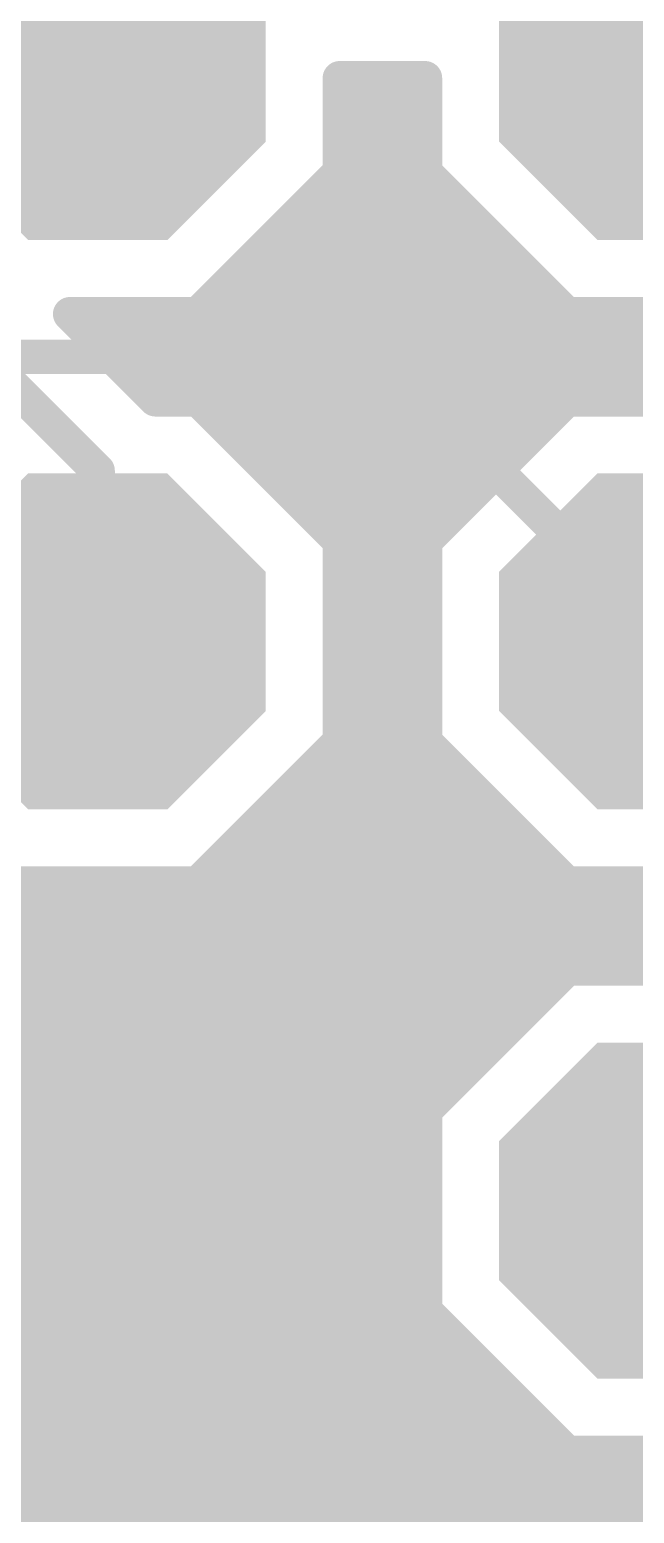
# Model space of a CAD drawing. Extents: x -0.2 to 60.5, y -0.2 to 25.7.
# Drawn here: x 10.11 to 12.81, y 8.81 to 15.43 of the extents above; entities that cross this region are included whole.
import ezdxf

# ---------------------------------------------------------------- set-up
doc = ezdxf.new("R2010")
doc.units = 0
for name, color, linetype in [('1', 22, 'CONTINUOUS'), ('16', 175, 'CONTINUOUS'), ('17', 82, 'CONTINUOUS')]:
    doc.layers.add(name, color=color, linetype=linetype)

# ---------------------------------------------------------------- blocks, each defined once
blk = doc.blocks.new('OCTAGONP')
at = {"const_width": 0.5}
blk.add_lwpolyline([(-0.25, -0.1036), (-0.25, 0.1036), (-0.1036, 0.25), (0.1036, 0.25), (0.25, 0.1036), (0.25, -0.1036), (0.1036, -0.25), (-0.1036, -0.25), (-0.25, -0.1036), (-0.25, 0.1036)], dxfattribs=at)

msp = doc.modelspace()

# ---------------------------------------------------------------- linework, layer by layer
at = {"layer": '1'}
for points, const_width in [([(12.954, 17.78), (12.954, 15.24)], 1.4224), ([(8.636, 15.24), (10.414, 13.462)], 0.1524), ([(11.4935, 14.7929), (11.4935, 15.2123)], 0.1524), ([(11.4935, 15.2123), (11.8745, 15.2123)], 0.1524), ([(11.8745, 15.2123), (11.8745, 14.7929)], 0.1524), ([(11.4935, 15.0876), (11.8745, 15.0876)], 0.1524), ([(11.4935, 14.9352), (11.8745, 14.9352)], 0.1524), ([(10.8611, 14.1605), (11.4935, 14.7929)], 0.1524), ([(11.4834, 14.7828), (11.8846, 14.7828)], 0.1524), ([(11.8745, 14.7929), (12.5069, 14.1605)], 0.1524), ([(11.331, 14.6304), (12.037, 14.6304)], 0.1524), ([(11.1786, 14.478), (12.1894, 14.478)], 0.1524), ([(11.0262, 14.3256), (12.3418, 14.3256)], 0.1524), ([(10.6712, 13.7795), (10.2902, 14.1605)], 0.1524), ([(10.2902, 14.1605), (10.8611, 14.1605)], 0.1524), ([(10.8738, 14.1732), (12.4942, 14.1732)], 0.1524), ([(12.5069, 14.1605), (13.4011, 14.1605)], 0.1524), ([(10.4299, 14.0208), (16.256, 14.0208)], 0.1524), ([(10.5823, 13.8684), (16.256, 13.8684)], 0.1524), ([(10.8611, 13.7795), (10.6712, 13.7795)], 0.1524), ([(11.4935, 13.1471), (10.8611, 13.7795)], 0.1524), ([(12.5069, 13.7795), (11.8745, 13.1471)], 0.1524), ([(13.4011, 13.7795), (12.5069, 13.7795)], 0.1524), ([(10.9246, 13.716), (12.4434, 13.716)], 0.1524), ([(11.077, 13.5636), (12.291, 13.5636)], 0.1524), ([(10.414, 12.7), (10.414, 13.462)], 0.1524), ([(11.2294, 13.4112), (12.1386, 13.4112)], 0.1524), ([(11.3818, 13.2588), (11.9862, 13.2588)], 0.1524), ([(11.4935, 12.2529), (11.4935, 13.1471)], 0.1524), ([(11.4935, 13.1064), (11.8745, 13.1064)], 0.1524), ([(11.8745, 13.1471), (11.8745, 12.2529)], 0.1524), ([(11.4935, 12.954), (11.8745, 12.954)], 0.1524), ([(11.4935, 12.8016), (11.8745, 12.8016)], 0.1524), ([(11.4935, 12.6492), (11.8745, 12.6492)], 0.1524), ([(11.4935, 12.4968), (11.8745, 12.4968)], 0.1524), ([(11.4935, 12.3444), (11.8745, 12.3444)], 0.1524), ([(10.8611, 11.6205), (11.4935, 12.2529)], 0.1524), ([(11.8745, 12.2529), (12.5069, 11.6205)], 0.1524), ([(11.4326, 12.192), (11.9354, 12.192)], 0.1524), ([(11.2802, 12.0396), (12.0878, 12.0396)], 0.1524), ([(11.1278, 11.8872), (12.2402, 11.8872)], 0.1524), ([(10.9754, 11.7348), (12.3926, 11.7348)], 0.1524), ([(9.3564, 11.5824), (15.5929, 11.5824)], 0.1524), ([(9.9669, 11.6205), (10.8611, 11.6205)], 0.1524), ([(12.5069, 11.6205), (13.4011, 11.6205)], 0.1524), ([(9.3599, 11.43), (15.5936, 11.43)], 0.1524), ([(9.3564, 11.2776), (15.5936, 11.2776)], 0.1524), ([(10.3378, 11.2395), (9.9669, 11.2395)], 0.1524), ([(10.3378, 10.2362), (10.3378, 11.2395)], 0.1524), ([(10.4902, 11.2395), (10.4902, 10.2362)], 0.1524), ([(10.8611, 11.2395), (10.4902, 11.2395)], 0.1524), ([(11.4935, 10.6071), (10.8611, 11.2395)], 0.1524), ([(12.5069, 11.2395), (11.8745, 10.6071)], 0.1524), ([(13.4011, 11.2395), (12.5069, 11.2395)], 0.1524), ([(10.3378, 11.1252), (10.4902, 11.1252)], 0.1524), ([(10.9754, 11.1252), (12.3926, 11.1252)], 0.1524), ([(10.3378, 10.9728), (10.4902, 10.9728)], 0.1524), ([(11.1278, 10.9728), (12.2402, 10.9728)], 0.1524), ([(10.3378, 10.8204), (10.4902, 10.8204)], 0.1524), ([(11.2802, 10.8204), (12.0878, 10.8204)], 0.1524), ([(10.3378, 10.668), (10.4902, 10.668)], 0.1524), ([(11.4326, 10.668), (11.9354, 10.668)], 0.1524), ([(11.4935, 10.2362), (11.4935, 10.6071)], 0.1524), ([(11.8745, 10.6071), (11.8745, 9.7129)], 0.1524), ([(10.3378, 10.5156), (10.4902, 10.5156)], 0.1524), ([(11.4935, 10.5156), (11.8745, 10.5156)], 0.1524), ([(10.3378, 10.3632), (10.4902, 10.3632)], 0.1524), ([(11.4935, 10.3632), (11.8745, 10.3632)], 0.1524), ([(8.5775, 10.2108), (10.3378, 10.2108)], 0.1524), ([(9.3345, 10.2362), (10.3378, 10.2362)], 0.1524), ([(10.4902, 10.2362), (10.3378, 10.2362)], 0.1524), ([(10.3378, 10.2362), (10.3378, 10.0838)], 0.1524), ([(10.4902, 10.0838), (10.4902, 10.2362)], 0.1524), ([(10.4902, 10.2362), (11.4935, 10.2362)], 0.1524), ([(10.4902, 10.2108), (11.8745, 10.2108)], 0.1524), ([(10.3378, 10.0838), (9.3345, 10.0838)], 0.1524), ([(10.3378, 9.0805), (10.3378, 10.0838)], 0.1524), ([(10.3378, 10.0838), (10.4902, 10.0838)], 0.1524), ([(10.3378, 10.0584), (10.4902, 10.0584)], 0.1524), ([(10.4902, 10.0838), (10.4902, 9.0805)], 0.1524), ([(11.4935, 10.0838), (10.4902, 10.0838)], 0.1524), ([(11.4935, 9.7129), (11.4935, 10.0838)], 0.1524), ([(11.4935, 10.0584), (11.8745, 10.0584)], 0.1524), ([(10.3378, 9.906), (10.4902, 9.906)], 0.1524), ([(11.4935, 9.906), (11.8745, 9.906)], 0.1524), ([(10.3378, 9.7536), (10.4902, 9.7536)], 0.1524), ([(11.4935, 9.7536), (11.8745, 9.7536)], 0.1524), ([(10.8611, 9.0805), (11.4935, 9.7129)], 0.1524), ([(11.8745, 9.7129), (12.5069, 9.0805)], 0.1524), ([(10.3378, 9.6012), (10.4902, 9.6012)], 0.1524), ([(11.3818, 9.6012), (11.9862, 9.6012)], 0.1524), ([(10.3378, 9.4488), (10.4902, 9.4488)], 0.1524), ([(11.2294, 9.4488), (12.1386, 9.4488)], 0.1524), ([(10.3378, 9.2964), (10.4902, 9.2964)], 0.1524), ([(11.077, 9.2964), (12.291, 9.2964)], 0.1524), ([(10.3378, 9.144), (10.4902, 9.144)], 0.1524), ([(10.9246, 9.144), (12.4434, 9.144)], 0.1524), ([(9.9669, 9.0805), (10.3378, 9.0805)], 0.1524), ([(10.4902, 9.0805), (10.8611, 9.0805)], 0.1524), ([(12.5069, 9.0805), (13.4011, 9.0805)], 0.1524), ([(9.1694, 8.9916), (15.6837, 8.9916)], 0.1524), ([(9.1694, 8.8392), (15.6892, 8.8392)], 0.1524)]:
    msp.add_lwpolyline(points, dxfattribs=dict(at, const_width=const_width))
for points, const_width in [([(12.5984, 15.24, 1), (13.3096, 15.24)], 0.7112), ([(11.5316, 15.2123, 1), (11.4554, 15.2123)], 0.0762), ([(11.4935, 15.2504, 1), (11.4935, 15.1742)], 0.0762), ([(11.9126, 15.2123, 1), (11.8364, 15.2123)], 0.0762), ([(11.8745, 15.1742, 1), (11.8745, 15.2504)], 0.0762), ([(11.4935, 15.1257, 1), (11.4935, 15.0495)], 0.0762), ([(11.8745, 15.0495, 1), (11.8745, 15.1257)], 0.0762), ([(11.4935, 14.9733, 1), (11.4935, 14.8971)], 0.0762), ([(11.8745, 14.8971, 1), (11.8745, 14.9733)], 0.0762), ([(11.4834, 14.8209, 1), (11.4834, 14.7447)], 0.0762), ([(11.4554, 14.7929, 1), (11.5316, 14.7929)], 0.0762), ([(11.5204, 14.7659, 1), (11.4666, 14.8198)], 0.0762), ([(11.9014, 14.8198, 1), (11.8476, 14.7659)], 0.0762), ([(11.8364, 14.7929, 1), (11.9126, 14.7929)], 0.0762), ([(11.8846, 14.7447, 1), (11.8846, 14.8209)], 0.0762), ([(11.331, 14.6685, 1), (11.331, 14.5923)], 0.0762), ([(12.037, 14.5923, 1), (12.037, 14.6685)], 0.0762), ([(11.1786, 14.5161, 1), (11.1786, 14.4399)], 0.0762), ([(12.1894, 14.4399, 1), (12.1894, 14.5161)], 0.0762), ([(11.0262, 14.3637, 1), (11.0262, 14.2875)], 0.0762), ([(12.3418, 14.2875, 1), (12.3418, 14.3637)], 0.0762), ([(10.2902, 14.1986, 1), (10.2902, 14.1224)], 0.0762), ([(10.3172, 14.1874, 1), (10.2633, 14.1336)], 0.0762), ([(10.8738, 14.2113, 1), (10.8738, 14.1351)], 0.0762), ([(10.8611, 14.1224, 1), (10.8611, 14.1986)], 0.0762), ([(12.5069, 14.1986, 1), (12.5069, 14.1224)], 0.0762), ([(12.4942, 14.1351, 1), (12.4942, 14.2113)], 0.0762), ([(10.8342, 14.1874, 1), (10.8881, 14.1336)], 0.0762), ([(12.4799, 14.1336, 1), (12.5338, 14.1874)], 0.0762), ([(10.4299, 14.0589, 1), (10.4299, 13.9827)], 0.0762), ([(10.5823, 13.9065, 1), (10.5823, 13.8303)], 0.0762), ([(10.6712, 13.8176, 1), (10.6712, 13.7414)], 0.0762), ([(10.6443, 13.7526, 1), (10.6982, 13.8064)], 0.0762), ([(10.8881, 13.8064, 1), (10.8342, 13.7526)], 0.0762), ([(10.8611, 13.7414, 1), (10.8611, 13.8176)], 0.0762), ([(12.5069, 13.8176, 1), (12.5069, 13.7414)], 0.0762), ([(12.5338, 13.7526, 1), (12.4799, 13.8064)], 0.0762), ([(10.9246, 13.7541, 1), (10.9246, 13.6779)], 0.0762), ([(12.4434, 13.6779, 1), (12.4434, 13.7541)], 0.0762), ([(11.077, 13.6017, 1), (11.077, 13.5255)], 0.0762), ([(12.291, 13.5255, 1), (12.291, 13.6017)], 0.0762), ([(10.4521, 13.462, 1), (10.3759, 13.462)], 0.0762), ([(10.3871, 13.4351, 1), (10.4409, 13.4889)], 0.0762), ([(11.2294, 13.4493, 1), (11.2294, 13.3731)], 0.0762), ([(12.1386, 13.3731, 1), (12.1386, 13.4493)], 0.0762), ([(11.3818, 13.2969, 1), (11.3818, 13.2207)], 0.0762), ([(11.9862, 13.2207, 1), (11.9862, 13.2969)], 0.0762), ([(11.5316, 13.1471, 1), (11.4554, 13.1471)], 0.0762), ([(11.4935, 13.1445, 1), (11.4935, 13.0683)], 0.0762), ([(11.4666, 13.1202, 1), (11.5204, 13.1741)], 0.0762), ([(11.9126, 13.1471, 1), (11.8364, 13.1471)], 0.0762), ([(11.8476, 13.1741, 1), (11.9014, 13.1202)], 0.0762), ([(11.8745, 13.0683, 1), (11.8745, 13.1445)], 0.0762), ([(11.4935, 12.9921, 1), (11.4935, 12.9159)], 0.0762), ([(11.8745, 12.9159, 1), (11.8745, 12.9921)], 0.0762), ([(11.4935, 12.8397, 1), (11.4935, 12.7635)], 0.0762), ([(11.8745, 12.7635, 1), (11.8745, 12.8397)], 0.0762), ([(10.3759, 12.7, 1), (10.4521, 12.7)], 0.0762), ([(11.4935, 12.6873, 1), (11.4935, 12.6111)], 0.0762), ([(11.8745, 12.6111, 1), (11.8745, 12.6873)], 0.0762), ([(11.4935, 12.5349, 1), (11.4935, 12.4587)], 0.0762), ([(11.8745, 12.4587, 1), (11.8745, 12.5349)], 0.0762), ([(11.4935, 12.3825, 1), (11.4935, 12.3063)], 0.0762), ([(11.8745, 12.3063, 1), (11.8745, 12.3825)], 0.0762), ([(11.5204, 12.2259, 1), (11.4666, 12.2798)], 0.0762), ([(11.9014, 12.2798, 1), (11.8476, 12.2259)], 0.0762), ([(11.4326, 12.2301, 1), (11.4326, 12.1539)], 0.0762), ([(11.4554, 12.2529, 1), (11.5316, 12.2529)], 0.0762), ([(11.8364, 12.2529, 1), (11.9126, 12.2529)], 0.0762), ([(11.9354, 12.1539, 1), (11.9354, 12.2301)], 0.0762), ([(11.2802, 12.0777, 1), (11.2802, 12.0015)], 0.0762), ([(12.0878, 12.0015, 1), (12.0878, 12.0777)], 0.0762), ([(11.1278, 11.9253, 1), (11.1278, 11.8491)], 0.0762), ([(12.2402, 11.8491, 1), (12.2402, 11.9253)], 0.0762), ([(10.9754, 11.7729, 1), (10.9754, 11.6967)], 0.0762), ([(12.3926, 11.6967, 1), (12.3926, 11.7729)], 0.0762), ([(10.8342, 11.6474, 1), (10.8881, 11.5936)], 0.0762), ([(10.8611, 11.5824, 1), (10.8611, 11.6586)], 0.0762), ([(12.5069, 11.6586, 1), (12.5069, 11.5824)], 0.0762), ([(12.4799, 11.5936, 1), (12.5338, 11.6474)], 0.0762), ([(10.3759, 11.2395, 1), (10.2997, 11.2395)], 0.0762), ([(10.3378, 11.2014, 1), (10.3378, 11.2776)], 0.0762), ([(10.5283, 11.2395, 1), (10.4521, 11.2395)], 0.0762), ([(10.4902, 11.2776, 1), (10.4902, 11.2014)], 0.0762), ([(10.8881, 11.2664, 1), (10.8342, 11.2126)], 0.0762), ([(10.8611, 11.2014, 1), (10.8611, 11.2776)], 0.0762), ([(12.5069, 11.2776, 1), (12.5069, 11.2014)], 0.0762), ([(12.5338, 11.2126, 1), (12.4799, 11.2664)], 0.0762), ([(10.3378, 11.1633, 1), (10.3378, 11.0871)], 0.0762), ([(10.4902, 11.0871, 1), (10.4902, 11.1633)], 0.0762), ([(10.9754, 11.1633, 1), (10.9754, 11.0871)], 0.0762), ([(12.3926, 11.0871, 1), (12.3926, 11.1633)], 0.0762), ([(10.3378, 11.0109, 1), (10.3378, 10.9347)], 0.0762), ([(10.4902, 10.9347, 1), (10.4902, 11.0109)], 0.0762), ([(11.1278, 11.0109, 1), (11.1278, 10.9347)], 0.0762), ([(12.2402, 10.9347, 1), (12.2402, 11.0109)], 0.0762), ([(10.3378, 10.8585, 1), (10.3378, 10.7823)], 0.0762), ([(10.4902, 10.7823, 1), (10.4902, 10.8585)], 0.0762), ([(11.2802, 10.8585, 1), (11.2802, 10.7823)], 0.0762), ([(12.0878, 10.7823, 1), (12.0878, 10.8585)], 0.0762), ([(10.3378, 10.7061, 1), (10.3378, 10.6299)], 0.0762), ([(10.4902, 10.6299, 1), (10.4902, 10.7061)], 0.0762), ([(11.4326, 10.7061, 1), (11.4326, 10.6299)], 0.0762), ([(11.9354, 10.6299, 1), (11.9354, 10.7061)], 0.0762), ([(11.5316, 10.6071, 1), (11.4554, 10.6071)], 0.0762), ([(11.4666, 10.5802, 1), (11.5204, 10.6341)], 0.0762), ([(11.9126, 10.6071, 1), (11.8364, 10.6071)], 0.0762), ([(11.8476, 10.6341, 1), (11.9014, 10.5802)], 0.0762), ([(10.3378, 10.5537, 1), (10.3378, 10.4775)], 0.0762), ([(10.4902, 10.4775, 1), (10.4902, 10.5537)], 0.0762), ([(11.4935, 10.5537, 1), (11.4935, 10.4775)], 0.0762), ([(11.8745, 10.4775, 1), (11.8745, 10.5537)], 0.0762), ([(10.3378, 10.4013, 1), (10.3378, 10.3251)], 0.0762), ([(10.4902, 10.3251, 1), (10.4902, 10.4013)], 0.0762), ([(11.4935, 10.4013, 1), (11.4935, 10.3251)], 0.0762), ([(11.8745, 10.3251, 1), (11.8745, 10.4013)], 0.0762), ([(10.3378, 10.2743, 1), (10.3378, 10.1981)], 0.0762), ([(10.3759, 10.2362, 1), (10.2997, 10.2362)], 0.0762), ([(10.2997, 10.2362, 1), (10.3759, 10.2362)], 0.0762), ([(10.3378, 10.1981, 1), (10.3378, 10.2743)], 0.0762), ([(10.3378, 10.1727, 1), (10.3378, 10.2489)], 0.0762), ([(10.5283, 10.2362, 1), (10.4521, 10.2362)], 0.0762), ([(10.4902, 10.2743, 1), (10.4902, 10.1981)], 0.0762), ([(10.4902, 10.2489, 1), (10.4902, 10.1727)], 0.0762), ([(10.4521, 10.2362, 1), (10.5283, 10.2362)], 0.0762), ([(10.4902, 10.1981, 1), (10.4902, 10.2743)], 0.0762), ([(11.4554, 10.2362, 1), (11.5316, 10.2362)], 0.0762), ([(11.4935, 10.1981, 1), (11.4935, 10.2743)], 0.0762), ([(11.8745, 10.1727, 1), (11.8745, 10.2489)], 0.0762), ([(10.3759, 10.0838, 1), (10.2997, 10.0838)], 0.0762), ([(10.3378, 10.1219, 1), (10.3378, 10.0457)], 0.0762), ([(10.3378, 10.0965, 1), (10.3378, 10.0203)], 0.0762), ([(10.3378, 10.0457, 1), (10.3378, 10.1219)], 0.0762), ([(10.5283, 10.0838, 1), (10.4521, 10.0838)], 0.0762), ([(10.4902, 10.1219, 1), (10.4902, 10.0457)], 0.0762), ([(10.4902, 10.0457, 1), (10.4902, 10.1219)], 0.0762), ([(10.4902, 10.0203, 1), (10.4902, 10.0965)], 0.0762), ([(11.5316, 10.0838, 1), (11.4554, 10.0838)], 0.0762), ([(11.4935, 10.0965, 1), (11.4935, 10.0203)], 0.0762), ([(11.4935, 10.0457, 1), (11.4935, 10.1219)], 0.0762), ([(11.8745, 10.0203, 1), (11.8745, 10.0965)], 0.0762), ([(10.2997, 10.0838, 1), (10.3759, 10.0838)], 0.0762), ([(10.4521, 10.0838, 1), (10.5283, 10.0838)], 0.0762), ([(10.3378, 9.9441, 1), (10.3378, 9.8679)], 0.0762), ([(10.4902, 9.8679, 1), (10.4902, 9.9441)], 0.0762), ([(11.4935, 9.9441, 1), (11.4935, 9.8679)], 0.0762), ([(11.8745, 9.8679, 1), (11.8745, 9.9441)], 0.0762), ([(10.3378, 9.7917, 1), (10.3378, 9.7155)], 0.0762), ([(10.4902, 9.7155, 1), (10.4902, 9.7917)], 0.0762), ([(11.4935, 9.7917, 1), (11.4935, 9.7155)], 0.0762), ([(11.8745, 9.7155, 1), (11.8745, 9.7917)], 0.0762), ([(11.4554, 9.7129, 1), (11.5316, 9.7129)], 0.0762), ([(11.5204, 9.6859, 1), (11.4666, 9.7398)], 0.0762), ([(11.9014, 9.7398, 1), (11.8476, 9.6859)], 0.0762), ([(11.8364, 9.7129, 1), (11.9126, 9.7129)], 0.0762), ([(10.3378, 9.6393, 1), (10.3378, 9.5631)], 0.0762), ([(10.4902, 9.5631, 1), (10.4902, 9.6393)], 0.0762), ([(11.3818, 9.6393, 1), (11.3818, 9.5631)], 0.0762), ([(11.9862, 9.5631, 1), (11.9862, 9.6393)], 0.0762), ([(10.3378, 9.4869, 1), (10.3378, 9.4107)], 0.0762), ([(10.4902, 9.4107, 1), (10.4902, 9.4869)], 0.0762), ([(11.2294, 9.4869, 1), (11.2294, 9.4107)], 0.0762), ([(12.1386, 9.4107, 1), (12.1386, 9.4869)], 0.0762), ([(10.3378, 9.3345, 1), (10.3378, 9.2583)], 0.0762), ([(10.4902, 9.2583, 1), (10.4902, 9.3345)], 0.0762), ([(11.077, 9.3345, 1), (11.077, 9.2583)], 0.0762), ([(12.291, 9.2583, 1), (12.291, 9.3345)], 0.0762), ([(10.3378, 9.1821, 1), (10.3378, 9.1059)], 0.0762), ([(10.4902, 9.1059, 1), (10.4902, 9.1821)], 0.0762), ([(10.9246, 9.1821, 1), (10.9246, 9.1059)], 0.0762), ([(12.4434, 9.1059, 1), (12.4434, 9.1821)], 0.0762), ([(10.3378, 9.0424, 1), (10.3378, 9.1186)], 0.0762), ([(10.4902, 9.1186, 1), (10.4902, 9.0424)], 0.0762), ([(10.8342, 9.1074, 1), (10.8881, 9.0536)], 0.0762), ([(10.8611, 9.0424, 1), (10.8611, 9.1186)], 0.0762), ([(12.5069, 9.1186, 1), (12.5069, 9.0424)], 0.0762), ([(12.4799, 9.0536, 1), (12.5338, 9.1074)], 0.0762), ([(10.2997, 9.0805, 1), (10.3759, 9.0805)], 0.0762), ([(10.4521, 9.0805, 1), (10.5283, 9.0805)], 0.0762)]:
    msp.add_lwpolyline(points, format="xyb", dxfattribs=dict(at, const_width=const_width))
at = {"layer": '16', "const_width": 0.1524}
for points in [[(11.4935, 14.7929), (11.4935, 15.2133)], [(11.4935, 15.2133), (11.8745, 15.2132)], [(11.8745, 15.2132), (11.8745, 14.7929)], [(11.4935, 15.0876), (11.8745, 15.0876)], [(11.4935, 14.9352), (11.8745, 14.9352)], [(11.077, 14.3764), (11.4935, 14.7929)], [(11.4834, 14.7828), (11.8846, 14.7828)], [(11.8745, 14.7929), (12.5069, 14.1605)], [(11.331, 14.6304), (12.037, 14.6304)], [(11.1786, 14.478), (12.1894, 14.478)], [(11.8523, 14.3764), (11.077, 14.3764)], [(12.478, 13.7507), (11.8523, 14.3764)], [(11.9031, 14.3256), (12.3418, 14.3256)], [(12.0555, 14.1732), (12.4942, 14.1732)], [(12.5069, 14.1605), (13.4011, 14.1605)], [(11.684, 13.97), (9.652, 13.97)], [(11.684, 13.97), (12.954, 12.7)], [(12.2079, 14.0208), (16.2878, 14.0208)], [(12.3603, 13.8684), (16.2866, 13.8684)], [(12.5069, 13.7795), (12.478, 13.7507)], [(13.4011, 13.7795), (12.5069, 13.7795)], [(11.4935, 13.1471), (11.077, 13.5636)], [(11.077, 13.5636), (11.5157, 13.5636)], [(11.5157, 13.5636), (11.9033, 13.176)], [(11.2294, 13.4112), (11.6681, 13.4112)], [(11.3818, 13.2588), (11.8205, 13.2588)], [(11.9033, 13.176), (11.8745, 13.1471)], [(11.4935, 12.2529), (11.4935, 13.1471)], [(11.4935, 13.1064), (11.8745, 13.1064)], [(11.8745, 13.1471), (11.8745, 12.2529)], [(11.4935, 12.954), (11.8745, 12.954)], [(11.4935, 12.8016), (11.8745, 12.8016)], [(11.4935, 12.6492), (11.8745, 12.6492)], [(11.4935, 12.4968), (11.8745, 12.4968)], [(11.4935, 12.3444), (11.8745, 12.3444)], [(10.8611, 11.6205), (11.4935, 12.2529)], [(11.8745, 12.2529), (12.5069, 11.6205)], [(11.4326, 12.192), (11.9354, 12.192)], [(11.2802, 12.0396), (12.0878, 12.0396)], [(11.1278, 11.8872), (12.2402, 11.8872)], [(10.9754, 11.7348), (12.3926, 11.7348)], [(9.5504, 11.5824), (16.2691, 11.5824)], [(9.9669, 11.6205), (10.8611, 11.6205)], [(12.5069, 11.6205), (13.4011, 11.6205)], [(9.4647, 11.43), (16.2679, 11.43)], [(9.3564, 11.2776), (16.2667, 11.2776)], [(12.5069, 11.2395), (11.8745, 10.6071)], [(13.4011, 11.2395), (12.5069, 11.2395)], [(9.2933, 11.1252), (12.3926, 11.1252)], [(9.2025, 10.9728), (12.2402, 10.9728)], [(9.0501, 10.8204), (12.0878, 10.8204)], [(1.0414, 10.668), (11.9354, 10.668)], [(11.8745, 10.6071), (11.8745, 9.7129)], [(1.0414, 10.5156), (11.8745, 10.5156)], [(1.0414, 10.3632), (11.8745, 10.3632)], [(1.0414, 10.2108), (11.8745, 10.2108)], [(1.0414, 10.0584), (11.8745, 10.0584)], [(1.0414, 9.906), (11.8745, 9.906)], [(1.0414, 9.7536), (11.8745, 9.7536)], [(11.8745, 9.7129), (12.5069, 9.0805)], [(1.0414, 9.6012), (11.9862, 9.6012)], [(1.0414, 9.4488), (12.1386, 9.4488)], [(1.0414, 9.2964), (12.291, 9.2964)], [(1.0414, 9.144), (12.4434, 9.144)], [(12.5069, 9.0805), (13.4011, 9.0805)], [(1.0414, 8.9916), (16.4627, 8.9916)], [(1.0414, 8.8392), (21.1614, 8.8392)]]:
    msp.add_lwpolyline(points, dxfattribs=at)
at = {"layer": '16', "const_width": 0.0762}
for points in [[(11.5316, 15.2133, 1), (11.4554, 15.2133)], [(11.4935, 15.2514, 1), (11.4935, 15.1752)], [(11.9126, 15.2132, 1), (11.8364, 15.2132)], [(11.8745, 15.1751, 1), (11.8745, 15.2513)], [(11.4935, 15.1257, 1), (11.4935, 15.0495)], [(11.8745, 15.0495, 1), (11.8745, 15.1257)], [(11.4935, 14.9733, 1), (11.4935, 14.8971)], [(11.8745, 14.8971, 1), (11.8745, 14.9733)], [(11.4834, 14.8209, 1), (11.4834, 14.7447)], [(11.4554, 14.7929, 1), (11.5316, 14.7929)], [(11.5204, 14.7659, 1), (11.4666, 14.8198)], [(11.9014, 14.8198, 1), (11.8476, 14.7659)], [(11.8364, 14.7929, 1), (11.9126, 14.7929)], [(11.8846, 14.7447, 1), (11.8846, 14.8209)], [(11.331, 14.6685, 1), (11.331, 14.5923)], [(12.037, 14.5923, 1), (12.037, 14.6685)], [(11.1786, 14.5161, 1), (11.1786, 14.4399)], [(12.1894, 14.4399, 1), (12.1894, 14.5161)], [(11.077, 14.4145, 1), (11.077, 14.3383)], [(11.0501, 14.4033, 1), (11.104, 14.3495)], [(11.8793, 14.4033, 1), (11.8254, 14.3495)], [(11.8523, 14.3383, 1), (11.8523, 14.4145)], [(11.9031, 14.3637, 1), (11.9031, 14.2875)], [(12.3418, 14.2875, 1), (12.3418, 14.3637)], [(12.0555, 14.2113, 1), (12.0555, 14.1351)], [(12.5069, 14.1986, 1), (12.5069, 14.1224)], [(12.4942, 14.1351, 1), (12.4942, 14.2113)], [(12.4799, 14.1336, 1), (12.5338, 14.1874)], [(11.7109, 13.9969, 1), (11.6571, 13.9431)], [(11.684, 13.9319, 1), (11.684, 14.0081)], [(12.2079, 14.0589, 1), (12.2079, 13.9827)], [(12.3603, 13.9065, 1), (12.3603, 13.8303)], [(12.5069, 13.8176, 1), (12.5069, 13.7414)], [(12.5338, 13.7526, 1), (12.4799, 13.8064)], [(12.4511, 13.7776, 1), (12.505, 13.7237)], [(12.4511, 13.7237, 1), (12.505, 13.7776)], [(11.077, 13.6017, 1), (11.077, 13.5255)], [(11.104, 13.5905, 1), (11.0501, 13.5367)], [(11.5426, 13.5905, 1), (11.4887, 13.5367)], [(11.5157, 13.5255, 1), (11.5157, 13.6017)], [(11.2294, 13.4493, 1), (11.2294, 13.3731)], [(11.6681, 13.3731, 1), (11.6681, 13.4493)], [(11.3818, 13.2969, 1), (11.3818, 13.2207)], [(11.8205, 13.2207, 1), (11.8205, 13.2969)], [(11.9303, 13.149, 1), (11.8764, 13.2029)], [(11.8764, 13.149, 1), (11.9303, 13.2029)], [(11.5316, 13.1471, 1), (11.4554, 13.1471)], [(11.4935, 13.1445, 1), (11.4935, 13.0683)], [(11.4666, 13.1202, 1), (11.5204, 13.1741)], [(11.9126, 13.1471, 1), (11.8364, 13.1471)], [(11.8476, 13.1741, 1), (11.9014, 13.1202)], [(11.8745, 13.0683, 1), (11.8745, 13.1445)], [(11.4935, 12.9921, 1), (11.4935, 12.9159)], [(11.8745, 12.9159, 1), (11.8745, 12.9921)], [(11.4935, 12.8397, 1), (11.4935, 12.7635)], [(11.8745, 12.7635, 1), (11.8745, 12.8397)], [(11.4935, 12.6873, 1), (11.4935, 12.6111)], [(11.8745, 12.6111, 1), (11.8745, 12.6873)], [(11.4935, 12.5349, 1), (11.4935, 12.4587)], [(11.8745, 12.4587, 1), (11.8745, 12.5349)], [(11.4935, 12.3825, 1), (11.4935, 12.3063)], [(11.8745, 12.3063, 1), (11.8745, 12.3825)], [(11.5204, 12.2259, 1), (11.4666, 12.2798)], [(11.9014, 12.2798, 1), (11.8476, 12.2259)], [(11.4326, 12.2301, 1), (11.4326, 12.1539)], [(11.4554, 12.2529, 1), (11.5316, 12.2529)], [(11.8364, 12.2529, 1), (11.9126, 12.2529)], [(11.9354, 12.1539, 1), (11.9354, 12.2301)], [(11.2802, 12.0777, 1), (11.2802, 12.0015)], [(12.0878, 12.0015, 1), (12.0878, 12.0777)], [(11.1278, 11.9253, 1), (11.1278, 11.8491)], [(12.2402, 11.8491, 1), (12.2402, 11.9253)], [(10.9754, 11.7729, 1), (10.9754, 11.6967)], [(12.3926, 11.6967, 1), (12.3926, 11.7729)], [(10.8342, 11.6474, 1), (10.8881, 11.5936)], [(10.8611, 11.5824, 1), (10.8611, 11.6586)], [(12.5069, 11.6586, 1), (12.5069, 11.5824)], [(12.4799, 11.5936, 1), (12.5338, 11.6474)], [(12.5069, 11.2776, 1), (12.5069, 11.2014)], [(12.5338, 11.2126, 1), (12.4799, 11.2664)], [(12.3926, 11.0871, 1), (12.3926, 11.1633)], [(12.2402, 10.9347, 1), (12.2402, 11.0109)], [(12.0878, 10.7823, 1), (12.0878, 10.8585)], [(11.9354, 10.6299, 1), (11.9354, 10.7061)], [(11.9126, 10.6071, 1), (11.8364, 10.6071)], [(11.8476, 10.6341, 1), (11.9014, 10.5802)], [(11.8745, 10.4775, 1), (11.8745, 10.5537)], [(11.8745, 10.3251, 1), (11.8745, 10.4013)], [(11.8745, 10.1727, 1), (11.8745, 10.2489)], [(11.8745, 10.0203, 1), (11.8745, 10.0965)], [(11.8745, 9.8679, 1), (11.8745, 9.9441)], [(11.8745, 9.7155, 1), (11.8745, 9.7917)], [(11.9014, 9.7398, 1), (11.8476, 9.6859)], [(11.8364, 9.7129, 1), (11.9126, 9.7129)], [(11.9862, 9.5631, 1), (11.9862, 9.6393)], [(12.1386, 9.4107, 1), (12.1386, 9.4869)], [(12.291, 9.2583, 1), (12.291, 9.3345)], [(12.4434, 9.1059, 1), (12.4434, 9.1821)], [(12.5069, 9.1186, 1), (12.5069, 9.0424)], [(12.4799, 9.0536, 1), (12.5338, 9.1074)]]:
    msp.add_lwpolyline(points, format="xyb", dxfattribs=at)

# ---------------------------------------------------------------- block references
at = {"layer": '17', "xscale": 1.4986, "yscale": 1.4986, "rotation": 180}
for p in [(10.414, 15.24), (10.414, 15.24), (12.954, 15.24), (12.954, 15.24), (10.414, 12.7), (10.414, 12.7), (12.954, 12.7), (12.954, 12.7), (10.414, 10.16), (10.414, 10.16), (12.954, 10.16), (12.954, 10.16)]:
    msp.add_blockref('OCTAGONP', p, dxfattribs=at)

doc.saveas('drawing.dxf')
